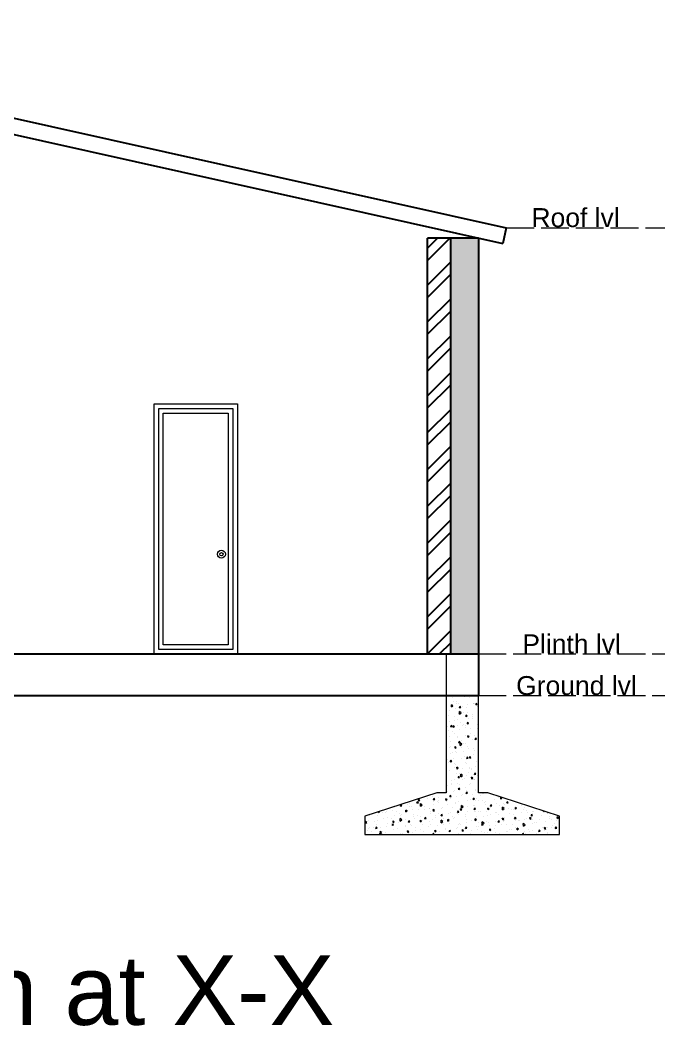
# Model space of a CAD drawing. Header units: inches. Extents: x -6800 to 96653, y -25814 to 17379.
# Drawn here: x 5792.6 to 6070.8, y -42.7 to 391.5 of the extents above; entities that cross this region are included whole.
import ezdxf

# ---------------------------------------------------------------- set-up
doc = ezdxf.new("R2010")
doc.units = ezdxf.units.IN
doc.header["$MEASUREMENT"] = 0
doc.linetypes.add('ACAD_ISO02W100', pattern=[15, 12, -3])
for name, color, linetype, lineweight in [('Col ele', 50, 'Continuous', 25), ('Door ele', 20, 'Continuous', 15), ('Footing', 50, 'Continuous', 20), ('Hatch', 161, 'Continuous', 5), ('Sec line', 7, 'ACAD_ISO02W100', 13), ('text', 31, 'Continuous', 13)]:
    doc.layers.add(name, color=color, linetype=linetype, lineweight=lineweight)
doc.styles.get("Standard").update_dxf_attribs({"font": 'arial.ttf'})

msp = doc.modelspace()

# ---------------------------------------------------------------- hatches: boundary and pattern name
h = msp.add_hatch()
h.set_pattern_fill('ANSI32', scale=30)
h.set_pattern_definition([(45, (-3043.238, 0), (-7.954951, 7.954951), []), (45, (-3037.935, 0), (-7.954951, 7.954951), [])])
h.paths.add_polyline_path([(5978.38, 297.36), (5968.38, 297.36), (5968.38, 117.86), (5978.38, 117.86)])
h.paths.add_polyline_path([(5622.38, 309.86), (5612.38, 309.86), (5612.38, 257.86), (5622.38, 257.86)])
h.paths.add_polyline_path([(5622.38, 252.86), (5612.38, 252.86), (5612.38, 231.86), (5622.38, 231.86)])
h.paths.add_polyline_path([(5612.38, 252.86), (5552.38, 252.86), (5552.38, 231.86), (5612.38, 231.86)])
at = {"layer": 'Col ele'}
h = msp.add_hatch(color=256, dxfattribs=at)
h.dxf.hatch_style = 1
h.paths.add_polyline_path([(5552.38, 117.86), (5563.38, 117.86), (5563.38, 219.86), (5552.38, 219.86)])
h.paths.add_polyline_path([(5978.38, 117.86), (5990.38, 117.86), (5990.38, 297.36), (5978.38, 297.36)])

# ---------------------------------------------------------------- linework, layer by layer
for p, q in [((5600.38, 391.48), (6002.38, 301.86)), ((5600.38, 384.31), (6000.85, 295.02)), ((6002.38, 301.86), (6000.85, 295.02)), ((5968.38, 117.86), (5968.38, 297.36)), ((5990.38, 297.36), (5968.38, 297.36)), ((5978.38, 117.86), (5978.38, 297.36)), ((5990.38, 297.36), (5990.38, 99.86)), ((5549.38, 117.86), (5990.38, 117.86)), ((5549.38, 99.86), (5990.38, 99.86))]:
    msp.add_line(p, q)
at = {"layer": 'Door ele'}
for p, q in [((5850.38, 225.86), (5886.38, 225.86)), ((5850.38, 117.86), (5850.38, 225.86)), ((5886.38, 225.86), (5886.38, 117.86))]:
    msp.add_line(p, q, dxfattribs=at)
for points in [[(5852.38, 223.86), (5884.38, 223.86), (5884.38, 119.86), (5852.38, 119.86)], [(5854.38, 221.86), (5882.38, 221.86), (5882.38, 121.86), (5854.38, 121.86)]]:
    msp.add_lwpolyline(points, close=True, dxfattribs=at)
at = {"layer": 'Door ele', "transparency": 33554564}
for radius in [1.71, 0.709]:
    msp.add_circle((5879.47, 160.93), radius, dxfattribs=at)
at = {"layer": 'Footing'}
for p, q in [((5976.38, 117.86), (5976.38, 57.86)), ((5990.38, 57.86), (5990.38, 117.86)), ((5972.38, 57.86), (5941.38, 47.86)), ((5976.38, 57.86), (5972.38, 57.86)), ((5994.38, 57.86), (5990.38, 57.86)), ((6025.38, 47.86), (5994.38, 57.86)), ((5941.38, 47.86), (5941.38, 39.86)), ((6025.38, 39.86), (6025.38, 47.86)), ((5941.38, 39.86), (6025.38, 39.86))]:
    msp.add_line(p, q, dxfattribs=at)
at = {"layer": 'Hatch', "linetype": 'Continuous', "transparency": 33554579}
for p, q in [((5978.79, 95.09), (5978.72, 95.84)), ((5979.25, 95.48), (5978.72, 95.84)), ((5979.36, 99.04), (5979.36, 99.04)), ((5979.42, 97.25), (5979.42, 97.25)), ((5980.83, 96.3), (5980.83, 96.3)), ((5981.01, 97.46), (5981.01, 97.46)), ((5981.83, 96.39), (5981.83, 96.39)), ((5984.15, 99.42), (5984.15, 99.42)), ((5984.31, 99.72), (5984.29, 99.86)), ((5984.31, 99.72), (5984.47, 99.86)), ((5985.59, 95.87), (5985.59, 95.87)), ((5986.39, 99.05), (5986.39, 99.05)), ((5988.03, 96.41), (5988.03, 96.41)), ((5988.17, 96.62), (5988.17, 96.62)), ((5988.66, 96.61), (5988.66, 96.61)), ((5988.96, 99.83), (5988.96, 99.83)), ((5989.21, 95.99), (5989.52, 96.68)), ((5989.21, 95.99), (5989.8, 96.11)), ((5989.52, 99.49), (5989.52, 99.49)), ((5989.8, 96.11), (5989.52, 96.68)), ((5977.42, 91.47), (5977.42, 91.47)), ((5977.87, 93.33), (5977.87, 93.33)), ((5978.79, 95.09), (5979.25, 95.48)), ((5980.29, 94.39), (5980.29, 94.39)), ((5981.66, 92.26), (5981.66, 92.26)), ((5982.14, 94.62), (5982.45, 95.31)), ((5982.14, 94.62), (5982.73, 94.73)), ((5982.21, 91.86), (5982.18, 92.99)), ((5982.93, 92.4), (5982.18, 92.99)), ((5982.21, 91.86), (5982.93, 92.4)), ((5982.73, 94.73), (5982.45, 95.31)), ((5982.76, 91.74), (5982.76, 91.74)), ((5983.27, 95.02), (5983.27, 95.02)), ((5984.1, 92.8), (5984.1, 92.8)), ((5984.76, 91.79), (5984.76, 91.79)), ((5985.09, 90.76), (5985.02, 91.5)), ((5985.55, 91.14), (5985.02, 91.5)), ((5985.08, 94.77), (5985.08, 94.77)), ((5985.54, 92.58), (5985.54, 92.58)), ((5988.01, 91.93), (5988.01, 91.93)), ((5989.89, 95.18), (5989.89, 95.18)), ((5976.41, 89.34), (5976.41, 89.34)), ((5977.72, 88.64), (5977.72, 88.64)), ((5978.48, 86.4), (5978.79, 87.08)), ((5979.07, 86.51), (5978.79, 87.08)), ((5979.57, 86.13), (5979.51, 86.87)), ((5980.03, 86.51), (5979.51, 86.87)), ((5980.14, 90.89), (5980.14, 90.89)), ((5980.16, 89.18), (5980.16, 89.18)), ((5981.22, 89.74), (5981.22, 89.74)), ((5981.34, 86.96), (5981.34, 86.96)), ((5982.41, 88.45), (5982.41, 88.45)), ((5983.69, 87.09), (5983.69, 87.09)), ((5983.84, 87.25), (5983.84, 87.25)), ((5984.59, 87.1), (5984.59, 87.1)), ((5985.09, 90.76), (5985.55, 91.14)), ((5985.55, 87.77), (5985.86, 88.46)), ((5985.55, 87.77), (5986.14, 87.89)), ((5986.14, 87.89), (5985.86, 88.46)), ((5986.01, 90.13), (5986.01, 90.13)), ((5987.78, 90.87), (5987.78, 90.87)), ((5987.81, 90.14), (5987.81, 90.14)), ((5989.77, 87.32), (5989.77, 87.32)), ((5990.08, 87.7), (5990.08, 87.7)), ((5977, 86.69), (5977, 86.69)), ((5977.34, 84.69), (5977.34, 84.69)), ((5978.48, 86.4), (5979.07, 86.51)), ((5979.27, 84.25), (5979.27, 84.25)), ((5979.57, 86.13), (5980.03, 86.51)), ((5979.91, 83.64), (5979.91, 83.64)), ((5982.15, 85.09), (5982.15, 85.09)), ((5984.68, 86.01), (5984.68, 86.01)), ((5985.87, 81.79), (5985.81, 82.54)), ((5986.33, 82.18), (5985.81, 82.54)), ((5986.35, 82.49), (5986.35, 82.49)), ((5986.94, 85.48), (5986.94, 85.48)), ((5986.94, 83.57), (5986.94, 83.57)), ((5988.52, 82.81), (5988.52, 82.81)), ((5990.01, 85.88), (5990.01, 85.88)), ((5977.93, 82.13), (5977.93, 82.13)), ((5978.27, 80.04), (5978.27, 80.04)), ((5981.17, 82.27), (5981.17, 82.27)), ((5981.53, 81.81), (5981.53, 81.81)), ((5981.89, 79.55), (5982.19, 80.24)), ((5981.89, 79.55), (5982.48, 79.66)), ((5982.15, 78.65), (5982.15, 78.65)), ((5982.48, 79.66), (5982.19, 80.24)), ((5982.49, 78.37), (5982.46, 79.49)), ((5983.21, 78.9), (5982.46, 79.49)), ((5982.49, 78.37), (5983.21, 78.9)), ((5983.08, 80.44), (5983.08, 80.44)), ((5983.8, 79.37), (5983.8, 79.37)), ((5984.59, 79.19), (5984.59, 79.19)), ((5984.61, 82.45), (5984.61, 82.45)), ((5985.87, 81.79), (5986.33, 82.18)), ((5986.08, 82.26), (5986.08, 82.26)), ((5987.87, 80.83), (5987.87, 80.83)), ((5988.96, 80.92), (5989.26, 81.61)), ((5988.96, 80.92), (5989.55, 81.04)), ((5989.21, 81.14), (5989.21, 81.14)), ((5989.55, 81.04), (5989.26, 81.61)), ((5977.76, 77.44), (5977.76, 77.44)), ((5978.21, 75.03), (5978.21, 75.03)), ((5978.42, 77.79), (5978.42, 77.79)), ((5979.2, 75.39), (5979.2, 75.39)), ((5980.36, 77.16), (5980.29, 77.91)), ((5980.82, 77.55), (5980.29, 77.91)), ((5980.36, 77.16), (5980.82, 77.55)), ((5980.65, 75.57), (5980.65, 75.57)), ((5980.68, 75.35), (5980.68, 75.35)), ((5982.93, 77.66), (5982.93, 77.66)), ((5984.01, 75.79), (5984.01, 75.79)), ((5985.54, 77.8), (5985.54, 77.8)), ((5986.07, 76.93), (5986.07, 76.93)), ((5988.27, 77.26), (5988.27, 77.26)), ((5988.34, 74.49), (5988.34, 74.49)), ((5988.8, 76.18), (5988.8, 76.18)), ((5990.28, 77.98), (5990.28, 77.98)), ((5976.72, 71.96), (5976.72, 71.96)), ((5976.87, 72.36), (5976.87, 72.36)), ((5977.55, 71.22), (5977.55, 71.22)), ((5978.23, 71.33), (5978.53, 72.01)), ((5978.23, 71.33), (5978.82, 71.44)), ((5978.82, 71.44), (5978.53, 72.01)), ((5979.52, 72.83), (5979.52, 72.83)), ((5980.13, 70.74), (5980.13, 70.74)), ((5980.4, 70.03), (5980.4, 70.03)), ((5982.95, 72.91), (5982.95, 72.91)), ((5984.33, 73.65), (5984.33, 73.65)), ((5984.93, 71.14), (5984.93, 71.14)), ((5985.22, 70.47), (5985.22, 70.47)), ((5985.3, 72.7), (5985.6, 73.39)), ((5985.3, 72.7), (5985.89, 72.82)), ((5985.89, 72.82), (5985.6, 73.39)), ((5986.47, 73.15), (5986.47, 73.15)), ((5986.66, 72.82), (5986.59, 73.57)), ((5987.12, 73.21), (5986.59, 73.57)), ((5986.66, 72.82), (5987.12, 73.21)), ((5986.86, 73.15), (5986.86, 73.15)), ((5989.73, 71.53), (5989.73, 71.53)), ((5990.11, 73.29), (5990.11, 73.29)), ((5976.46, 66.42), (5976.46, 66.42)), ((5977.8, 67.71), (5977.8, 67.71)), ((5979.82, 68.78), (5979.82, 68.78)), ((5981.06, 66.09), (5981.06, 66.09)), ((5981.14, 68.2), (5981.08, 68.94)), ((5981.6, 68.58), (5981.08, 68.94)), ((5981.14, 68.2), (5981.6, 68.58)), ((5981.64, 64.48), (5981.94, 65.17)), ((5982.23, 64.59), (5981.94, 65.17)), ((5982.09, 66.34), (5982.09, 66.34)), ((5982.77, 64.87), (5982.74, 66)), ((5983.49, 65.4), (5982.74, 66)), ((5982.77, 64.87), (5983.49, 65.4)), ((5983.44, 68.32), (5983.44, 68.32)), ((5985.08, 65.58), (5985.08, 65.58)), ((5985.86, 66.5), (5985.86, 66.5)), ((5986.57, 68.66), (5986.57, 68.66)), ((5986.69, 68.46), (5986.69, 68.46)), ((5987.4, 68.5), (5987.4, 68.5)), ((5987.49, 68.03), (5987.49, 68.03)), ((5988.7, 65.85), (5989.01, 66.54)), ((5988.7, 65.85), (5989.29, 65.97)), ((5989.01, 69.2), (5989.01, 69.2)), ((5989.29, 65.97), (5989.01, 66.54)), ((5989.75, 65.59), (5989.75, 65.59)), ((5976.68, 64.58), (5976.68, 64.58)), ((5977.19, 61.06), (5977.19, 61.06)), ((5978.7, 61.43), (5978.7, 61.43)), ((5978.73, 63.06), (5978.73, 63.06)), ((5978.94, 62.14), (5978.94, 62.14)), ((5980.03, 63.49), (5980.03, 63.49)), ((5981.14, 61.97), (5981.14, 61.97)), ((5981.64, 64.48), (5982.23, 64.59)), ((5981.99, 61.44), (5981.99, 61.44)), ((5982.64, 65.04), (5982.64, 65.04)), ((5983.28, 63.63), (5983.28, 63.63)), ((5984.35, 63.9), (5984.35, 63.9)), ((5986.62, 61.46), (5986.62, 61.46)), ((5986.79, 61.85), (5986.79, 61.85)), ((5987.44, 63.86), (5987.38, 64.61)), ((5987.9, 64.24), (5987.38, 64.61)), ((5987.44, 63.86), (5987.9, 64.24)), ((5988.33, 63.85), (5988.33, 63.85)), ((5988.45, 63.86), (5988.45, 63.86)), ((5988.76, 63.66), (5988.76, 63.66)), ((5974.77, 57.81), (5974.77, 57.81)), ((5976.61, 58.66), (5976.61, 58.66)), ((5977.21, 58.35), (5977.21, 58.35)), ((5977.98, 56.26), (5978.28, 56.94)), ((5978.56, 56.37), (5978.28, 56.94)), ((5979.66, 58.41), (5979.66, 58.41)), ((5979.86, 58.8), (5979.86, 58.8)), ((5981.21, 59.7), (5981.21, 59.7)), ((5981.93, 59.23), (5981.86, 59.98)), ((5982.39, 59.62), (5981.86, 59.98)), ((5981.93, 59.23), (5982.39, 59.62)), ((5982.91, 56.79), (5982.91, 56.79)), ((5983.48, 57.26), (5983.48, 57.26)), ((5984.82, 60.04), (5984.82, 60.04)), ((5985.03, 59.02), (5985.03, 59.02)), ((5985.04, 57.63), (5985.35, 58.32)), ((5985.04, 57.63), (5985.63, 57.75)), ((5985.63, 57.75), (5985.35, 58.32)), ((5987.72, 57.2), (5987.72, 57.2)), ((5988.89, 59.02), (5988.89, 59.02)), ((5989.26, 59.2), (5989.26, 59.2)), ((5991.16, 56.58), (5991.16, 56.58)), ((5991.76, 57.75), (5991.76, 57.86)), ((5991.76, 57.75), (5991.91, 57.86)), ((5992.51, 57.58), (5992.51, 57.58)), ((5956.77, 52.14), (5957.08, 52.82)), ((5956.77, 52.14), (5957.36, 52.25)), ((5957.36, 52.25), (5957.08, 52.82)), ((5959.63, 53.08), (5959.63, 53.08)), ((5960.68, 53.28), (5960.68, 53.28)), ((5961.39, 52.18), (5961.39, 52.18)), ((5963.84, 53.51), (5964.15, 54.2)), ((5963.84, 53.51), (5964.43, 53.63)), ((5964.43, 53.63), (5964.15, 54.2)), ((5964.6, 54.31), (5964.53, 55.06)), ((5965.06, 54.7), (5964.53, 55.06)), ((5964.6, 54.31), (5965.06, 54.7)), ((5965.01, 54.66), (5965.01, 54.66)), ((5965.33, 52.12), (5965.31, 53.24)), ((5966.06, 52.65), (5965.31, 53.24)), ((5965.33, 52.12), (5966.06, 52.65)), ((5965.85, 53.5), (5965.85, 53.5)), ((5967.28, 52.22), (5967.28, 52.22)), ((5968.53, 55.62), (5968.53, 55.62)), ((5970.42, 56.42), (5970.42, 56.42)), ((5970.83, 54.2), (5970.83, 54.2)), ((5970.91, 54.88), (5971.21, 55.57)), ((5970.91, 54.88), (5971.5, 55)), ((5970.99, 52.97), (5970.99, 52.97)), ((5971.5, 55), (5971.21, 55.57)), ((5972.69, 53.98), (5972.69, 53.98)), ((5973.2, 53.82), (5973.2, 53.82)), ((5973.27, 54.74), (5973.27, 54.74)), ((5973.32, 56), (5973.32, 56)), ((5976.41, 54.6), (5976.35, 55.35)), ((5976.87, 54.99), (5976.35, 55.35)), ((5976.41, 54.6), (5976.87, 54.99)), ((5976.44, 53.97), (5976.44, 53.97)), ((5976.95, 52.81), (5976.95, 52.81)), ((5977.98, 56.26), (5978.56, 56.37)), ((5978.09, 55.67), (5978.09, 55.67)), ((5978.12, 56.41), (5978.12, 56.41)), ((5980.36, 53.23), (5980.36, 53.23)), ((5980.59, 53.76), (5980.59, 53.76)), ((5980.89, 56.43), (5980.89, 56.43)), ((5981.62, 54.19), (5981.62, 54.19)), ((5983.04, 51.37), (5983.02, 52.5)), ((5983.77, 51.9), (5983.02, 52.5)), ((5983.84, 52.14), (5983.84, 52.14)), ((5985.75, 54.82), (5985.75, 54.82)), ((5987.06, 55.05), (5987.06, 55.05)), ((5988.02, 52.38), (5988.02, 52.38)), ((5988.23, 54.89), (5988.16, 55.64)), ((5988.69, 55.28), (5988.16, 55.64)), ((5988.23, 54.89), (5988.69, 55.28)), ((5988.65, 52.55), (5988.65, 52.55)), ((5988.96, 54.51), (5988.96, 54.51)), ((5989.5, 55.59), (5989.5, 55.59)), ((5990.19, 54.55), (5990.19, 54.55)), ((5992.21, 54.65), (5992.21, 54.65)), ((5993.18, 53.67), (5993.18, 53.67)), ((5993.43, 54.14), (5993.43, 54.14)), ((5993.44, 52.93), (5993.44, 52.93)), ((5995.52, 52.16), (5995.82, 52.84)), ((5995.52, 52.16), (5996.11, 52.27)), ((5996.11, 52.27), (5995.82, 52.84)), ((5997.38, 54.88), (5997.38, 54.88)), ((5998.25, 53.34), (5998.25, 53.34)), ((5998.83, 55.83), (5998.83, 55.83)), ((5999.35, 52.29), (5999.35, 52.29)), ((5999.78, 55.34), (5999.78, 55.34)), ((6000.04, 55.18), (5999.98, 55.93)), ((6000.5, 55.57), (5999.98, 55.93)), ((6000.04, 55.18), (6000.5, 55.57)), ((6001.09, 53.39), (6001.09, 53.39)), ((6001.79, 52.83), (6001.79, 52.83)), ((6002.59, 53.53), (6002.89, 54.22)), ((6002.59, 53.53), (6003.17, 53.65)), ((6003.17, 53.65), (6002.89, 54.22)), ((6003.04, 53.72), (6003.04, 53.72)), ((6008.75, 52.53), (6008.75, 52.53)), ((5943.43, 48.04), (5943.43, 48.04)), ((5945.45, 48.99), (5945.45, 48.99)), ((5946.67, 47.98), (5946.67, 47.98)), ((5947.27, 49.39), (5947.23, 49.75)), ((5947.27, 49.39), (5947.73, 49.78)), ((5947.73, 49.78), (5947.6, 49.86)), ((5948.82, 49.63), (5948.82, 49.63)), ((5950.26, 49.39), (5950.26, 49.39)), ((5950.67, 49.73), (5950.67, 49.73)), ((5953.11, 50.27), (5953.11, 50.27)), ((5954.02, 48.3), (5954.02, 48.3)), ((5954.23, 51.39), (5954.23, 51.39)), ((5955.05, 49.78), (5955.05, 49.78)), ((5956.49, 48.95), (5956.49, 48.95)), ((5956.79, 48.34), (5956.79, 48.34)), ((5957.26, 48.45), (5957.26, 48.45)), ((5959.08, 49.68), (5959.02, 50.43)), ((5959.54, 50.07), (5959.02, 50.43)), ((5959.08, 49.68), (5959.54, 50.07)), ((5959.86, 50.18), (5959.86, 50.18)), ((5960.73, 51.96), (5960.73, 51.96)), ((5961.9, 50.64), (5961.9, 50.64)), ((5962.44, 48.67), (5962.44, 48.67)), ((5964.16, 48.2), (5964.16, 48.2)), ((5964.65, 50.56), (5964.65, 50.56)), ((5966.9, 50.58), (5966.9, 50.58)), ((5969.34, 51.12), (5969.34, 51.12)), ((5969.45, 50.97), (5969.45, 50.97)), ((5969.55, 49.78), (5969.55, 49.78)), ((5969.78, 48.99), (5969.78, 48.99)), ((5970.9, 49.97), (5970.83, 50.72)), ((5971.36, 50.36), (5970.83, 50.72)), ((5970.9, 49.97), (5971.36, 50.36)), ((5971.92, 48.32), (5971.92, 48.32)), ((5973.02, 49.2), (5973.02, 49.2)), ((5973.03, 49.13), (5973.03, 49.13)), ((5974.25, 51.35), (5974.25, 51.35)), ((5974.31, 48.04), (5974.62, 48.72)), ((5974.31, 48.04), (5974.9, 48.15)), ((5974.9, 48.15), (5974.62, 48.72)), ((5974.96, 51.54), (5974.96, 51.54)), ((5977.23, 49.1), (5977.23, 49.1)), ((5978.2, 49.36), (5978.2, 49.36)), ((5979.05, 51.76), (5979.05, 51.76)), ((5979.19, 47.82), (5979.19, 47.82)), ((5981.38, 49.41), (5981.69, 50.1)), ((5981.38, 49.41), (5981.97, 49.52)), ((5981.52, 49.11), (5981.52, 49.11)), ((5981.63, 48.36), (5981.63, 48.36)), ((5981.97, 49.52), (5981.69, 50.1)), ((5982.63, 50.79), (5982.63, 50.79)), ((5982.71, 50.26), (5982.65, 51.01)), ((5983.17, 50.65), (5982.65, 51.01)), ((5982.71, 50.26), (5983.17, 50.65)), ((5983.04, 51.37), (5983.77, 51.9)), ((5983.12, 51.44), (5983.12, 51.44)), ((5984.9, 48.35), (5984.9, 48.35)), ((5985.55, 49.68), (5985.55, 49.68)), ((5985.57, 51.98), (5985.57, 51.98)), ((5988.45, 50.78), (5988.76, 51.47)), ((5988.45, 50.78), (5989.04, 50.9)), ((5989.04, 50.9), (5988.76, 51.47)), ((5988.79, 49.82), (5988.79, 49.82)), ((5989.25, 50.05), (5989.25, 50.05)), ((5989.58, 47.9), (5989.58, 47.9)), ((5990.28, 49.94), (5990.28, 49.94)), ((5991.12, 49.9), (5991.12, 49.9)), ((5993.97, 50.05), (5993.97, 50.05)), ((5994.37, 48.28), (5994.37, 48.28)), ((5994.53, 50.55), (5994.46, 51.3)), ((5994.99, 50.94), (5994.46, 51.3)), ((5994.53, 50.55), (5994.99, 50.94)), ((5995.42, 48.67), (5995.42, 48.67)), ((5995.69, 51.7), (5995.69, 51.7)), ((5997.86, 49.22), (5997.86, 49.22)), ((5997.96, 49.26), (5997.96, 49.26)), ((5999.18, 48.69), (5999.18, 48.69)), ((6000.71, 50.69), (6000.71, 50.69)), ((6000.76, 50.63), (6000.73, 51.75)), ((6001.48, 51.16), (6000.73, 51.75)), ((6000.76, 50.63), (6001.48, 51.16)), ((6001.31, 50.37), (6001.31, 50.37)), ((6003.36, 50.95), (6003.36, 50.95)), ((6003.97, 49.07), (6003.97, 49.07)), ((6004.56, 50.51), (6004.56, 50.51)), ((6005.47, 50.9), (6005.47, 50.9)), ((6005.63, 48.51), (6005.63, 48.51)), ((6006.34, 50.85), (6006.28, 51.59)), ((6006.8, 51.23), (6006.28, 51.59)), ((6006.34, 50.85), (6006.8, 51.23)), ((6008.77, 49.48), (6008.77, 49.48)), ((6009.73, 50.74), (6009.73, 50.74)), ((6010.31, 51.48), (6010.31, 51.48)), ((6011.02, 50.09), (6011.02, 50.09)), ((6011.64, 49.53), (6011.64, 49.53)), ((6013.06, 48.06), (6013.37, 48.74)), ((6013.06, 48.06), (6013.65, 48.17)), ((6013.65, 48.17), (6013.37, 48.74)), ((6013.57, 49.86), (6013.57, 49.86)), ((6014.08, 50.07), (6014.08, 50.07)), ((6017.77, 48.14), (6017.77, 48.14)), ((6018.47, 49.88), (6018.47, 50.09)), ((6018.47, 49.88), (6018.66, 50.02)), ((6018.7, 49.42), (6018.7, 49.42)), ((6020.13, 49.43), (6020.17, 49.54)), ((6020.13, 49.43), (6020.36, 49.48)), ((5941.5, 47.76), (5941.5, 47.76)), ((5941.59, 43.95), (5941.59, 43.95)), ((5941.75, 44.77), (5941.68, 45.51)), ((5942.21, 45.15), (5941.68, 45.51)), ((5941.75, 44.77), (5942.21, 45.15)), ((5943.13, 45.96), (5943.13, 45.96)), ((5945.7, 45.6), (5945.7, 45.6)), ((5946.38, 44.34), (5946.38, 44.34)), ((5946.74, 46.11), (5946.74, 46.11)), ((5949.18, 46.65), (5949.18, 46.65)), ((5950.6, 43.47), (5950.6, 43.47)), ((5951.08, 47.19), (5951.08, 47.19)), ((5951.19, 44.74), (5951.19, 44.74)), ((5952.72, 46.74), (5952.72, 46.74)), ((5952.86, 44.73), (5952.86, 44.73)), ((5953.11, 43.92), (5953.42, 44.6)), ((5953.11, 43.92), (5953.7, 44.03)), ((5953.35, 44.75), (5953.35, 44.75)), ((5953.7, 44.03), (5953.42, 44.6)), ((5953.57, 45.06), (5953.5, 45.8)), ((5954.03, 45.44), (5953.5, 45.8)), ((5953.57, 45.06), (5954.03, 45.44)), ((5953.85, 43.61), (5953.85, 43.61)), ((5955.98, 45.13), (5955.98, 45.13)), ((5956.61, 45.74), (5956.59, 46.87)), ((5957.34, 46.27), (5956.59, 46.87)), ((5956.61, 45.74), (5957.34, 46.27)), ((5958.76, 46.51), (5958.76, 46.51)), ((5959.02, 43.84), (5959.02, 43.84)), ((5960.18, 45.29), (5960.48, 45.97)), ((5960.18, 45.29), (5960.77, 45.4)), ((5960.77, 45.4), (5960.48, 45.97)), ((5960.79, 45.53), (5960.79, 45.53)), ((5961.03, 44.07), (5961.03, 44.07)), ((5961.47, 43.89), (5961.47, 43.89)), ((5962.32, 47.53), (5962.32, 47.53)), ((5962.96, 46.97), (5962.96, 46.97)), ((5965.38, 45.35), (5965.32, 46.09)), ((5965.84, 45.73), (5965.32, 46.09)), ((5965.38, 45.35), (5965.84, 45.73)), ((5965.41, 47.51), (5965.41, 47.51)), ((5965.58, 45.92), (5965.58, 45.92)), ((5966.37, 44.16), (5966.37, 44.16)), ((5966.43, 45.76), (5966.43, 45.76)), ((5967.25, 46.66), (5967.55, 47.35)), ((5967.25, 46.66), (5967.84, 46.78)), ((5967.84, 46.78), (5967.55, 47.35)), ((5969.09, 45.58), (5969.09, 45.58)), ((5969.61, 44.3), (5969.61, 44.3)), ((5970.38, 46.32), (5970.38, 46.32)), ((5971.82, 47.34), (5971.82, 47.34)), ((5972.85, 43.67), (5972.85, 43.67)), ((5974.09, 44.9), (5974.09, 44.9)), ((5974.33, 45), (5974.3, 46.12)), ((5975.05, 45.53), (5974.3, 46.12)), ((5974.33, 45), (5975.05, 45.53)), ((5974.79, 44.53), (5974.79, 44.53)), ((5975.17, 46.71), (5975.17, 46.71)), ((5975.26, 44.21), (5975.26, 44.21)), ((5977.2, 45.64), (5977.13, 46.38)), ((5977.66, 46.02), (5977.13, 46.38)), ((5977.2, 45.64), (5977.66, 46.02)), ((5977.7, 44.75), (5977.7, 44.75)), ((5979.5, 46.66), (5979.5, 46.66)), ((5979.98, 47.11), (5979.98, 47.11)), ((5981.76, 44.22), (5981.76, 44.22)), ((5982.13, 44.85), (5982.13, 44.85)), ((5982.45, 44.46), (5982.45, 44.46)), ((5984.77, 47.49), (5984.77, 47.49)), ((5985.31, 46.43), (5985.31, 46.43)), ((5985.38, 44.99), (5985.38, 44.99)), ((5987.16, 45.91), (5987.16, 45.91)), ((5989.01, 45.93), (5988.95, 46.67)), ((5989.47, 46.31), (5988.95, 46.67)), ((5989.01, 45.93), (5989.47, 46.31)), ((5989.43, 43.47), (5989.43, 43.47)), ((5990.55, 45.22), (5990.55, 45.22)), ((5991.48, 45.06), (5991.48, 45.06)), ((5991.86, 43.94), (5992.16, 44.62)), ((5991.86, 43.94), (5992.45, 44.05)), ((5992.04, 44.25), (5992.02, 45.38)), ((5992.77, 44.78), (5992.02, 45.38)), ((5992.04, 45.25), (5992.04, 45.25)), ((5992.04, 44.25), (5992.77, 44.78)), ((5992.45, 44.05), (5992.16, 44.62)), ((5992.55, 47.5), (5992.55, 47.5)), ((5993.92, 45.6), (5993.92, 45.6)), ((5994.82, 45.06), (5994.82, 45.06)), ((5995.3, 43.63), (5995.3, 43.63)), ((5997.6, 43.67), (5997.6, 43.67)), ((5997.89, 45.54), (5997.89, 45.54)), ((5998.93, 45.31), (5999.23, 46)), ((5998.93, 45.31), (5999.51, 45.42)), ((5999.51, 45.42), (5999.23, 46)), ((6000.11, 44.04), (6000.11, 44.04)), ((6000.23, 46.82), (6000.23, 46.82)), ((6000.83, 46.22), (6000.76, 46.96)), ((6001.29, 46.6), (6000.76, 46.96)), ((6000.83, 46.22), (6001.29, 46.6)), ((6001.14, 45.68), (6001.14, 45.68)), ((6001.54, 47.29), (6001.54, 47.29)), ((6001.64, 46.04), (6001.64, 46.04)), ((6002.5, 44.38), (6002.5, 44.38)), ((6004.9, 44.42), (6004.9, 44.42)), ((6005.99, 46.68), (6006.3, 47.37)), ((6005.99, 46.68), (6006.58, 46.8)), ((6006.58, 46.8), (6006.3, 47.37)), ((6006.32, 45.91), (6006.32, 45.91)), ((6007.71, 45.91), (6007.71, 45.91)), ((6007.9, 46.07), (6007.9, 46.07)), ((6009.7, 44.83), (6009.7, 44.83)), ((6009.75, 43.51), (6009.73, 44.63)), ((6010.48, 44.04), (6009.73, 44.63)), ((6009.75, 43.51), (6010.48, 44.04)), ((6010.15, 46.46), (6010.15, 46.46)), ((6010.17, 43.63), (6010.17, 43.63)), ((6011.24, 46.83), (6011.24, 46.83)), ((6012.64, 46.51), (6012.58, 47.25)), ((6013.1, 46.89), (6012.58, 47.25)), ((6012.64, 46.51), (6013.1, 46.89)), ((6013.29, 47.65), (6013.29, 47.65)), ((6013.66, 46.23), (6013.66, 46.23)), ((6013.83, 44.53), (6013.83, 44.53)), ((6014.49, 45.21), (6014.49, 45.21)), ((6015.55, 45.21), (6015.55, 45.21)), ((6016.91, 46.37), (6016.91, 46.37)), ((6019.3, 45.62), (6019.3, 45.62)), ((6020.84, 47.62), (6020.84, 47.62)), ((6020.96, 46.98), (6020.96, 46.98)), ((6022.08, 46.59), (6022.08, 46.59)), ((6022.44, 43.69), (6022.44, 43.69)), ((6023.23, 44.54), (6023.23, 44.54)), ((6023.94, 46.77), (6023.94, 46.77)), ((6024.09, 46), (6024.09, 46)), ((6024.46, 46.8), (6024.39, 47.55)), ((6024.92, 47.18), (6024.39, 47.55)), ((6024.46, 46.8), (6024.92, 47.18)), ((5942.56, 41.47), (5942.56, 41.47)), ((5942.8, 42.5), (5942.8, 42.5)), ((5943.26, 43.15), (5943.26, 43.15)), ((5944.06, 41.31), (5944.06, 41.31)), ((5945.24, 43.04), (5945.24, 43.04)), ((5946.04, 42.54), (5946.35, 43.23)), ((5946.04, 42.54), (5946.63, 42.66)), ((5946.63, 42.66), (5946.35, 43.23)), ((5947.89, 39.86), (5947.87, 40.49)), ((5948.62, 39.9), (5947.87, 40.49)), ((5947.97, 43.16), (5947.97, 43.16)), ((5948.05, 40.43), (5947.98, 41.17)), ((5948.51, 40.81), (5947.98, 41.17)), ((5948.05, 40.43), (5948.51, 40.81)), ((5948.57, 39.86), (5948.62, 39.9)), ((5948.93, 41.11), (5948.93, 41.11)), ((5950.23, 40.72), (5950.23, 40.72)), ((5952.12, 40.09), (5952.12, 40.09)), ((5953.65, 42.1), (5953.65, 42.1)), ((5955.62, 42.31), (5955.62, 42.31)), ((5956.91, 40.48), (5956.91, 40.48)), ((5957.54, 40.28), (5957.54, 40.28)), ((5957.89, 39.87), (5957.89, 39.87)), ((5959.03, 43.35), (5959.03, 43.35)), ((5959.87, 40.72), (5959.8, 41.47)), ((5960.33, 41.1), (5959.8, 41.47)), ((5959.87, 40.72), (5960.33, 41.1)), ((5961.71, 40.88), (5961.71, 40.88)), ((5963.25, 42.89), (5963.25, 42.89)), ((5963.3, 41.63), (5963.3, 41.63)), ((5965.15, 41.97), (5965.15, 41.97)), ((5966.51, 41.27), (5966.51, 41.27)), ((5968.7, 43.32), (5968.7, 43.32)), ((5970.67, 39.86), (5970.96, 40.5)), ((5970.87, 39.86), (5971.24, 39.93)), ((5971.24, 39.93), (5970.96, 40.5)), ((5970.97, 40.88), (5970.97, 40.88)), ((5971.31, 41.67), (5971.31, 41.67)), ((5971.32, 40.59), (5971.32, 40.59)), ((5971.68, 41.01), (5971.62, 41.76)), ((5972.14, 41.39), (5971.62, 41.76)), ((5971.68, 41.01), (5972.14, 41.39)), ((5973.76, 41.13), (5973.76, 41.13)), ((5976.1, 42.06), (5976.1, 42.06)), ((5976.35, 42.46), (5976.35, 42.46)), ((5977.72, 41.19), (5978.03, 41.87)), ((5977.72, 41.19), (5978.31, 41.3)), ((5978.31, 41.3), (5978.03, 41.87)), ((5978.62, 40.02), (5978.62, 40.02)), ((5978.71, 40.02), (5978.71, 40.02)), ((5980.91, 42.46), (5980.91, 42.46)), ((5981.38, 42.82), (5981.38, 42.82)), ((5981.96, 40.16), (5981.96, 40.16)), ((5983.5, 41.3), (5983.43, 42.05)), ((5983.96, 41.68), (5983.43, 42.05)), ((5983.5, 41.3), (5983.96, 41.68)), ((5984.03, 41.78), (5984.03, 41.78)), ((5984.79, 42.56), (5985.09, 43.25)), ((5984.79, 42.56), (5985.38, 42.68)), ((5985.38, 42.68), (5985.09, 43.25)), ((5985.7, 42.85), (5985.7, 42.85)), ((5987.14, 40.39), (5987.14, 40.39)), ((5987.55, 41.44), (5987.55, 41.44)), ((5989.99, 41.99), (5989.99, 41.99)), ((5990.51, 43.25), (5990.51, 43.25)), ((5991.7, 41.03), (5991.7, 41.03)), ((5992.97, 40.6), (5992.97, 40.6)), ((5993.67, 40.06), (5993.67, 40.06)), ((5994.48, 40.71), (5994.48, 40.71)), ((5995.31, 41.59), (5995.25, 42.34)), ((5995.77, 41.97), (5995.25, 42.34)), ((5995.31, 41.59), (5995.77, 41.97)), ((5997.09, 42.62), (5997.09, 42.62)), ((5997.73, 40.85), (5997.73, 40.85)), ((5999.36, 40.18), (5999.36, 40.18)), ((6002.57, 41.39), (6002.57, 41.39)), ((6002.9, 41.07), (6002.9, 41.07)), ((6003.78, 42.3), (6003.78, 42.3)), ((6004.77, 41.94), (6004.77, 41.94)), ((6006.22, 42.84), (6006.22, 42.84)), ((6007.13, 41.88), (6007.06, 42.63)), ((6007.59, 42.27), (6007.06, 42.63)), ((6007.13, 41.88), (6007.59, 42.27)), ((6009.41, 39.86), (6009.7, 40.52)), ((6009.51, 39.86), (6009.99, 39.95)), ((6009.99, 39.95), (6009.7, 40.52)), ((6009.9, 40.91), (6009.9, 40.91)), ((6010.24, 41.39), (6010.24, 41.39)), ((6010.63, 40.18), (6010.63, 40.18)), ((6012.17, 42.18), (6012.17, 42.18)), ((6012.43, 41.19), (6012.43, 41.19)), ((6013.49, 41.54), (6013.49, 41.54)), ((6015.42, 40.56), (6015.42, 40.56)), ((6016.47, 41.21), (6016.77, 41.89)), ((6016.47, 41.21), (6017.06, 41.32)), ((6017.06, 41.32), (6016.77, 41.89)), ((6017.82, 42.77), (6017.82, 42.77)), ((6018.51, 40.08), (6018.51, 40.08)), ((6018.67, 41.76), (6018.67, 41.76)), ((6018.94, 42.17), (6018.88, 42.92)), ((6019.4, 42.56), (6018.88, 42.92)), ((6018.94, 42.17), (6019.4, 42.56)), ((6020, 43.15), (6020, 43.15)), ((6020.09, 40.33), (6020.09, 40.33)), ((6020.23, 40.97), (6020.23, 40.97)), ((6021.77, 42.97), (6021.77, 42.97)), ((6023.54, 42.58), (6023.84, 43.27)), ((6023.54, 42.58), (6024.12, 42.7)), ((6024.12, 42.7), (6023.84, 43.27)), ((6025.02, 41.35), (6025.02, 41.35))]:
    msp.add_line(p, q, dxfattribs=at)
at = {"layer": 'Sec line'}
for p, q in [((6002.38, 301.86), (6070.81, 301.86)), ((5990.38, 117.86), (6070.81, 117.86)), ((5990.38, 99.86), (6070.81, 99.86))]:
    msp.add_line(p, q, dxfattribs=at)

# ---------------------------------------------------------------- texts
at = {"layer": 'text', "attachment_point": 1}
for s, width, gutter_width, insert, char_height in [('Roof lvl', 687.9739, 3.46, (6013.24, 310.31), 8.173), ('Plinth lvl', 687.9739, 3.46, (6009.3, 126.31), 8.173), ('Ground lvl', 687.9739, 3.46, (6006.64, 108.31), 8.173), ('Section at X-X', 1010.0813, 5.07, (5660.3, -12.26), 30)]:
    msp.add_mtext_dynamic_manual_height_columns(s, width=width, gutter_width=gutter_width, heights=[0], dxfattribs=dict(at, insert=insert, char_height=char_height))

doc.saveas('drawing.dxf')
